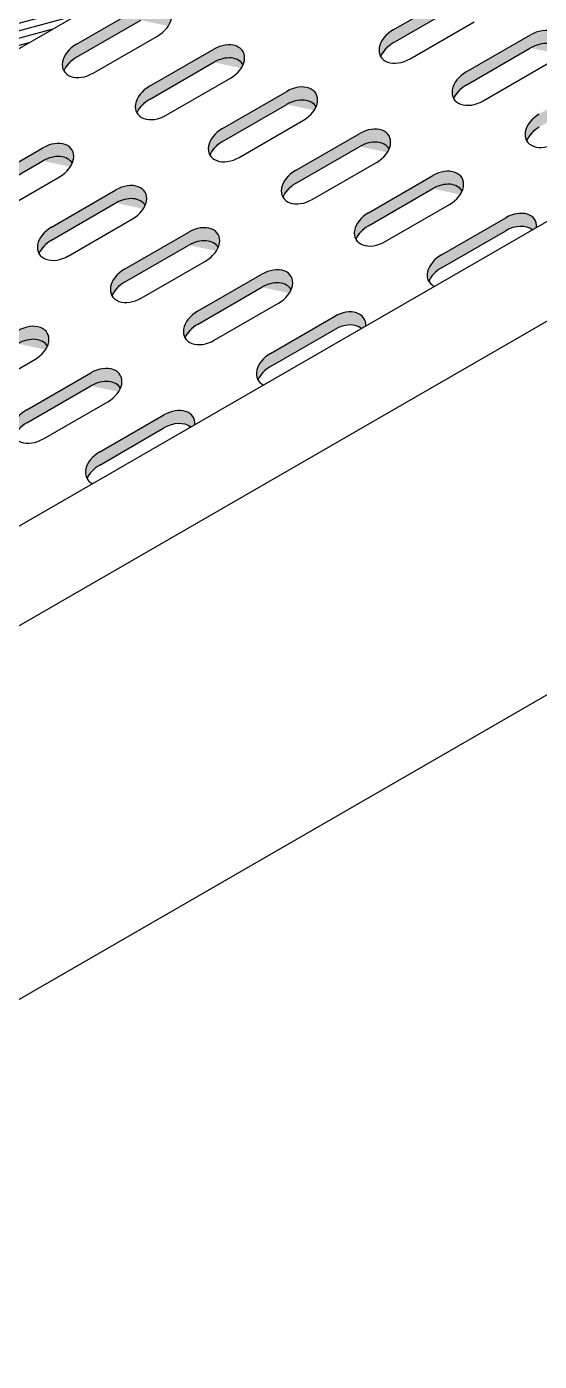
# Model space of a CAD drawing. Header units: millimetres. Extents: x 73539 to 164333, y 19300 to 40000.
# Drawn here: x 125606 to 126739, y 31229 to 34182 of the extents above; entities that cross this region are included whole.
import ezdxf

# ---------------------------------------------------------------- set-up
doc = ezdxf.new("R2010")
doc.units = ezdxf.units.MM

msp = doc.modelspace()

# ---------------------------------------------------------------- hatches: boundary and pattern name
h = msp.add_hatch()
h.set_pattern_fill('ANSI31', color=250, scale=5, angle=330, style=0)
h.set_pattern_definition([(15, (61424.906, -1722.277), (-4.1087523, 15.3340725), [])])
edge = h.paths.add_edge_path()
edge.add_ellipse((127837.2, 35476.5), major_axis=(-19.4, 33.6), ratio=0.56561, start_angle=180, end_angle=360)
edge.add_line((127817.9, 35510), (118959.2, 30395.5))
edge.add_ellipse((118966.4, 30354.9), major_axis=(-23, 39.9), ratio=0.56561, start_angle=212.6369, end_angle=327.3631, ccw=False)
edge.add_line((119000.8, 30330), (127856.6, 35442.9))
h = msp.add_hatch(color=250)
h.dxf.hatch_style = 1
edge = h.paths.add_edge_path()
edge.add_ellipse((126576.7, 34196), major_axis=(-46.4, -26.8), ratio=0.689985, start_angle=179.6182, end_angle=270, ccw=False)
edge.add_ellipse((126576.7, 34224.9), major_axis=(-46.4, -26.8), ratio=0.689985, start_angle=136.9407, end_angle=270)
edge.add_line((126558.2, 34256.9), (126416.1, 34174.9))
edge.add_ellipse((126434.6, 34142.9), major_axis=(-46.4, -26.8), ratio=0.689985, start_angle=270, end_angle=359.6182)
edge.add_ellipse((126434.6, 34114), major_axis=(-46.4, -26.8), ratio=0.689985, start_angle=270, end_angle=316.9407, ccw=False)
edge.add_line((126416.1, 34146), (126558.2, 34228.1))
h = msp.add_hatch(color=250)
h.dxf.hatch_style = 1
edge = h.paths.add_edge_path()
edge.add_ellipse((125876.1, 34164.3), major_axis=(-46.4, -26.8), ratio=0.689985, start_angle=179.6182, end_angle=270, ccw=False)
edge.add_ellipse((125876.1, 34193.2), major_axis=(-46.4, -26.8), ratio=0.689985, start_angle=136.9407, end_angle=270)
edge.add_line((125857.7, 34225.2), (125715.6, 34143.2))
edge.add_ellipse((125734.1, 34111.1), major_axis=(-46.4, -26.8), ratio=0.689985, start_angle=270, end_angle=359.6182)
edge.add_ellipse((125734.1, 34082.3), major_axis=(-46.4, -26.8), ratio=0.689985, start_angle=270, end_angle=316.9407, ccw=False)
edge.add_line((125715.6, 34114.3), (125857.7, 34196.3))
h = msp.add_hatch(color=250)
h.dxf.hatch_style = 1
edge = h.paths.add_edge_path()
edge.add_ellipse((126738.1, 34102.9), major_axis=(-46.4, -26.8), ratio=0.689985, start_angle=179.6182, end_angle=270, ccw=False)
edge.add_ellipse((126738.1, 34131.7), major_axis=(-46.4, -26.8), ratio=0.689985, start_angle=136.9407, end_angle=270)
edge.add_line((126719.6, 34163.8), (126577.5, 34081.7))
edge.add_ellipse((126596, 34049.7), major_axis=(-46.4, -26.8), ratio=0.689985, start_angle=270, end_angle=359.6182)
edge.add_ellipse((126596, 34020.8), major_axis=(-46.4, -26.8), ratio=0.689985, start_angle=270, end_angle=316.9407, ccw=False)
edge.add_line((126577.5, 34052.8), (126719.6, 34134.9))
h = msp.add_hatch(color=250)
h.dxf.hatch_style = 1
edge = h.paths.add_edge_path()
edge.add_ellipse((126037.5, 34071.1), major_axis=(-46.4, -26.8), ratio=0.689985, start_angle=179.6182, end_angle=270, ccw=False)
edge.add_ellipse((126037.5, 34100), major_axis=(-46.4, -26.8), ratio=0.689985, start_angle=136.9407, end_angle=270)
edge.add_line((126019.1, 34132), (125877, 34050))
edge.add_ellipse((125895.5, 34018), major_axis=(-46.4, -26.8), ratio=0.689985, start_angle=270, end_angle=359.6182)
edge.add_ellipse((125895.5, 33989.1), major_axis=(-46.4, -26.8), ratio=0.689985, start_angle=270, end_angle=316.9407, ccw=False)
edge.add_line((125877, 34021.1), (126019.1, 34103.1))
h = msp.add_hatch(color=250)
h.dxf.hatch_style = 1
edge = h.paths.add_edge_path()
edge.add_ellipse((126899.5, 34009.7), major_axis=(-46.4, -26.8), ratio=0.689985, start_angle=179.6182, end_angle=270, ccw=False)
edge.add_ellipse((126899.5, 34038.5), major_axis=(-46.4, -26.8), ratio=0.689985, start_angle=136.9407, end_angle=270)
edge.add_line((126881, 34070.6), (126738.9, 33988.5))
edge.add_ellipse((126757.4, 33956.5), major_axis=(-46.4, -26.8), ratio=0.689985, start_angle=270, end_angle=359.6182)
edge.add_ellipse((126757.4, 33927.6), major_axis=(-46.4, -26.8), ratio=0.689985, start_angle=270, end_angle=316.9407, ccw=False)
edge.add_line((126738.9, 33959.7), (126881, 34041.7))
h = msp.add_hatch(color=250)
h.dxf.hatch_style = 1
edge = h.paths.add_edge_path()
edge.add_ellipse((126198.9, 33977.9), major_axis=(-46.4, -26.8), ratio=0.689985, start_angle=179.6182, end_angle=270, ccw=False)
edge.add_ellipse((126198.9, 34006.8), major_axis=(-46.4, -26.8), ratio=0.689985, start_angle=136.9407, end_angle=270)
edge.add_line((126180.5, 34038.8), (126038.4, 33956.8))
edge.add_ellipse((126056.9, 33924.8), major_axis=(-46.4, -26.8), ratio=0.689985, start_angle=270, end_angle=359.6182)
edge.add_ellipse((126056.9, 33895.9), major_axis=(-46.4, -26.8), ratio=0.689985, start_angle=270, end_angle=316.9407, ccw=False)
edge.add_line((126038.4, 33927.9), (126180.5, 34010))
h = msp.add_hatch(color=250)
h.dxf.hatch_style = 1
edge = h.paths.add_edge_path()
edge.add_ellipse((126360.3, 33884.8), major_axis=(-46.4, -26.8), ratio=0.689985, start_angle=179.6182, end_angle=270, ccw=False)
edge.add_ellipse((126360.3, 33913.6), major_axis=(-46.4, -26.8), ratio=0.689985, start_angle=136.9407, end_angle=270)
edge.add_line((126341.9, 33945.6), (126199.8, 33863.6))
edge.add_ellipse((126218.3, 33831.6), major_axis=(-46.4, -26.8), ratio=0.689985, start_angle=270, end_angle=359.6182)
edge.add_ellipse((126218.3, 33802.7), major_axis=(-46.4, -26.8), ratio=0.689985, start_angle=270, end_angle=316.9407, ccw=False)
edge.add_line((126199.8, 33834.7), (126341.9, 33916.8))
h = msp.add_hatch(color=250)
h.dxf.hatch_style = 1
edge = h.paths.add_edge_path()
edge.add_ellipse((125659.8, 33853), major_axis=(-46.4, -26.8), ratio=0.689985, start_angle=179.6182, end_angle=270, ccw=False)
edge.add_ellipse((125659.8, 33881.9), major_axis=(-46.4, -26.8), ratio=0.689985, start_angle=136.9407, end_angle=270)
edge.add_line((125641.3, 33913.9), (125499.2, 33831.9))
edge.add_ellipse((125517.7, 33799.8), major_axis=(-46.4, -26.8), ratio=0.689985, start_angle=270, end_angle=359.6182)
edge.add_ellipse((125517.7, 33771), major_axis=(-46.4, -26.8), ratio=0.689985, start_angle=270, end_angle=316.9407, ccw=False)
edge.add_line((125499.2, 33803), (125641.3, 33885))
h = msp.add_hatch(color=250)
h.dxf.hatch_style = 1
edge = h.paths.add_edge_path()
edge.add_ellipse((126521.7, 33791.6), major_axis=(-46.4, -26.8), ratio=0.689985, start_angle=179.6182, end_angle=270, ccw=False)
edge.add_ellipse((126521.7, 33820.4), major_axis=(-46.4, -26.8), ratio=0.689985, start_angle=136.9407, end_angle=270)
edge.add_line((126503.3, 33852.5), (126361.2, 33770.4))
edge.add_ellipse((126379.7, 33738.4), major_axis=(-46.4, -26.8), ratio=0.689985, start_angle=270, end_angle=359.6182)
edge.add_ellipse((126379.7, 33709.5), major_axis=(-46.4, -26.8), ratio=0.689985, start_angle=270, end_angle=316.9407, ccw=False)
edge.add_line((126361.2, 33741.6), (126503.3, 33823.6))
h = msp.add_hatch(color=250)
h.dxf.hatch_style = 1
edge = h.paths.add_edge_path()
edge.add_ellipse((125821.2, 33759.8), major_axis=(-46.4, -26.8), ratio=0.689985, start_angle=179.6182, end_angle=270, ccw=False)
edge.add_ellipse((125821.2, 33788.7), major_axis=(-46.4, -26.8), ratio=0.689985, start_angle=136.9407, end_angle=270)
edge.add_line((125802.7, 33820.7), (125660.6, 33738.7))
edge.add_ellipse((125679.1, 33706.7), major_axis=(-46.4, -26.8), ratio=0.689985, start_angle=270, end_angle=359.6182)
edge.add_ellipse((125679.1, 33677.8), major_axis=(-46.4, -26.8), ratio=0.689985, start_angle=270, end_angle=316.9407, ccw=False)
edge.add_line((125660.6, 33709.8), (125802.7, 33791.9))
h = msp.add_hatch(color=250)
h.dxf.hatch_style = 1
h.paths.add_polyline_path([(126723.4, 33732.4), (126733, 33738), (126733.1, 33738.5), (126733.1, 33739.9), (126733.1, 33741.4), (126733, 33742.8), (126732.9, 33744.2), (126732.6, 33745.5), (126732.4, 33746.9), (126732, 33748.2), (126731.6, 33749.5), (126731.2, 33750.8), (126730.6, 33752), (126730, 33753.2), (126729.4, 33754.4), (126728.6, 33755.5), (126727.9, 33756.6), (126727, 33757.7), (126726.1, 33758.7), (126725.2, 33759.7), (126724.2, 33760.6), (126723.1, 33761.5), (126722, 33762.3), (126720.8, 33763.1), (126719.6, 33763.9), (126718.4, 33764.6), (126717, 33765.2), (126715.7, 33765.8), (126714.3, 33766.4), (126712.9, 33766.9), (126711.4, 33767.3), (126709.9, 33767.7), (126708.3, 33768.1), (126706.7, 33768.4), (126705.1, 33768.6), (126703.5, 33768.8), (126701.8, 33768.9), (126700.1, 33769), (126698.4, 33769), (126696.7, 33769), (126694.9, 33768.9), (126693.1, 33768.7), (126691.4, 33768.5), (126689.6, 33768.3), (126687.8, 33768), (126686, 33767.6), (126684.2, 33767.2), (126682.3, 33766.7), (126680.5, 33766.2), (126678.7, 33765.6), (126676.9, 33765), (126675.1, 33764.3), (126673.3, 33763.6), (126671.6, 33762.8), (126669.8, 33762), (126668.1, 33761.1), (126666.4, 33760.2), (126664.7, 33759.3), (126522.6, 33677.2), (126521.4, 33676.6), (126520.3, 33675.9), (126519.2, 33675.2), (126518.1, 33674.5), (126517, 33673.7), (126516, 33673), (126514.9, 33672.2), (126513.9, 33671.4), (126512.9, 33670.6), (126511.9, 33669.8), (126510.9, 33669), (126509.9, 33668.1), (126509, 33667.3), (126508.1, 33666.4), (126507.2, 33665.5), (126506.3, 33664.6), (126505.4, 33663.7), (126504.6, 33662.8), (126503.7, 33661.8), (126502.9, 33660.9), (126502.2, 33660), (126501.4, 33659), (126500.7, 33658), (126500, 33657.1), (126499.3, 33656.1), (126498.6, 33655.1), (126498, 33654.1), (126497.4, 33653.1), (126496.8, 33652.1), (126496.3, 33651.1), (126495.7, 33650.1), (126495.2, 33649), (126494.8, 33648), (126494.3, 33647), (126493.9, 33646), (126493.5, 33645), (126493.1, 33644), (126492.8, 33642.9), (126492.5, 33641.9), (126492.2, 33640.9), (126492, 33639.9), (126491.8, 33638.9), (126491.6, 33637.9), (126491.4, 33636.9), (126491.3, 33635.9), (126491.2, 33634.9), (126491.1, 33633.9), (126491.1, 33632.9), (126491.1, 33631.9), (126491.1, 33631), (126491.2, 33630), (126491.2, 33629.1), (126491.4, 33628.1), (126491.5, 33627.2), (126491.7, 33626.3), (126491.9, 33625.4), (126492.1, 33624.5), (126492.4, 33623.6), (126492.6, 33622.8), (126493, 33621.9), (126493.3, 33621.1), (126493.7, 33620.2), (126494.1, 33619.4), (126494.5, 33618.6), (126494.8, 33619.2), (126495, 33619.7), (126495.2, 33620.2), (126495.5, 33620.8), (126495.8, 33621.3), (126496, 33621.8), (126496.3, 33622.4), (126496.6, 33622.9), (126496.9, 33623.4), (126497.2, 33623.9), (126497.5, 33624.5), (126497.8, 33625), (126498.2, 33625.5), (126498.5, 33626), (126498.8, 33626.5), (126499.2, 33627.1), (126499.5, 33627.6), (126499.9, 33628.1), (126500.3, 33628.6), (126500.6, 33629.1), (126501, 33629.6), (126501.4, 33630.1), (126501.8, 33630.6), (126502.2, 33631.1), (126502.6, 33631.6), (126503, 33632.1), (126503.4, 33632.6), (126503.9, 33633.1), (126504.3, 33633.6), (126504.7, 33634.1), (126505.2, 33634.6), (126505.6, 33635), (126506.1, 33635.5), (126506.5, 33636), (126507, 33636.5), (126507.5, 33636.9), (126507.9, 33637.4), (126508.4, 33637.9), (126508.9, 33638.3), (126509.4, 33638.8), (126509.9, 33639.2), (126510.4, 33639.7), (126510.9, 33640.1), (126511.4, 33640.5), (126511.9, 33641), (126512.5, 33641.4), (126513, 33641.8), (126513.5, 33642.3), (126514, 33642.7), (126514.6, 33643.1), (126515.1, 33643.5), (126515.7, 33643.9), (126516.2, 33644.3), (126516.8, 33644.7), (126517.3, 33645.1), (126517.9, 33645.5), (126518.5, 33645.8), (126519.1, 33646.2), (126519.6, 33646.6), (126520.2, 33647), (126520.8, 33647.3), (126521.4, 33647.7), (126522, 33648), (126522.6, 33648.4), (126664.7, 33730.4), (126665.8, 33731.1), (126667, 33731.7), (126668.1, 33732.3), (126669.3, 33732.9), (126670.5, 33733.5), (126671.7, 33734), (126672.9, 33734.5), (126674.1, 33735), (126675.3, 33735.5), (126676.5, 33736), (126677.8, 33736.4), (126679, 33736.8), (126680.2, 33737.2), (126681.4, 33737.6), (126682.7, 33737.9), (126683.9, 33738.2), (126685.1, 33738.5), (126686.4, 33738.8), (126687.6, 33739.1), (126688.8, 33739.3), (126690, 33739.5), (126691.3, 33739.6), (126692.5, 33739.8), (126693.7, 33739.9), (126694.9, 33740), (126696.1, 33740.1), (126697.3, 33740.1), (126698.4, 33740.1), (126699.6, 33740.1), (126700.8, 33740.1), (126701.9, 33740), (126703, 33740), (126704.2, 33739.9), (126705.3, 33739.7), (126706.4, 33739.6), (126707.5, 33739.4), (126708.5, 33739.2), (126709.6, 33738.9), (126710.6, 33738.7), (126711.6, 33738.4), (126712.6, 33738.1), (126713.6, 33737.8), (126714.6, 33737.4), (126715.5, 33737), (126716.5, 33736.6), (126717.4, 33736.2), (126718.3, 33735.8), (126719.1, 33735.3), (126720, 33734.8), (126720.8, 33734.3), (126721.6, 33733.8), (126722.4, 33733.2), (126723.1, 33732.6)])
h = msp.add_hatch(color=250)
h.dxf.hatch_style = 1
edge = h.paths.add_edge_path()
edge.add_ellipse((125982.6, 33666.6), major_axis=(-46.4, -26.8), ratio=0.689985, start_angle=179.6182, end_angle=270, ccw=False)
edge.add_ellipse((125982.6, 33695.5), major_axis=(-46.4, -26.8), ratio=0.689985, start_angle=136.9407, end_angle=270)
edge.add_line((125964.1, 33727.5), (125822, 33645.5))
edge.add_ellipse((125840.5, 33613.5), major_axis=(-46.4, -26.8), ratio=0.689985, start_angle=270, end_angle=359.6182)
edge.add_ellipse((125840.5, 33584.6), major_axis=(-46.4, -26.8), ratio=0.689985, start_angle=270, end_angle=316.9407, ccw=False)
edge.add_line((125822, 33616.6), (125964.1, 33698.7))
h = msp.add_hatch(color=250)
h.dxf.hatch_style = 1
edge = h.paths.add_edge_path()
edge.add_ellipse((126144, 33573.5), major_axis=(-46.4, -26.8), ratio=0.689985, start_angle=179.6182, end_angle=270, ccw=False)
edge.add_ellipse((126144, 33602.3), major_axis=(-46.4, -26.8), ratio=0.689985, start_angle=136.9407, end_angle=270)
edge.add_line((126125.5, 33634.4), (125983.4, 33552.3))
edge.add_ellipse((126001.9, 33520.3), major_axis=(-46.4, -26.8), ratio=0.689985, start_angle=270, end_angle=359.6182)
edge.add_ellipse((126001.9, 33491.4), major_axis=(-46.4, -26.8), ratio=0.689985, start_angle=270, end_angle=316.9407, ccw=False)
edge.add_line((125983.4, 33523.4), (126125.5, 33605.5))
h = msp.add_hatch(color=250)
h.dxf.hatch_style = 1
h.paths.add_polyline_path([(126345.6, 33514.3), (126355.2, 33519.9), (126355.3, 33520.4), (126355.3, 33521.8), (126355.3, 33523.2), (126355.2, 33524.7), (126355.1, 33526.1), (126354.9, 33527.4), (126354.6, 33528.8), (126354.3, 33530.1), (126353.8, 33531.4), (126353.4, 33532.7), (126352.8, 33533.9), (126352.2, 33535.1), (126351.6, 33536.3), (126350.9, 33537.4), (126350.1, 33538.5), (126349.3, 33539.6), (126348.4, 33540.6), (126347.4, 33541.6), (126346.4, 33542.5), (126345.3, 33543.4), (126344.2, 33544.2), (126343.1, 33545), (126341.8, 33545.8), (126340.6, 33546.5), (126339.3, 33547.1), (126337.9, 33547.7), (126336.5, 33548.3), (126335.1, 33548.8), (126333.6, 33549.2), (126332.1, 33549.6), (126330.5, 33550), (126329, 33550.3), (126327.4, 33550.5), (126325.7, 33550.7), (126324, 33550.8), (126322.3, 33550.9), (126320.6, 33550.9), (126318.9, 33550.9), (126317.1, 33550.8), (126315.4, 33550.6), (126313.6, 33550.4), (126311.8, 33550.2), (126310, 33549.8), (126308.2, 33549.5), (126306.4, 33549.1), (126304.6, 33548.6), (126302.8, 33548.1), (126300.9, 33547.5), (126299.1, 33546.9), (126297.3, 33546.2), (126295.6, 33545.5), (126293.8, 33544.7), (126292, 33543.9), (126290.3, 33543), (126288.6, 33542.1), (126286.9, 33541.2), (126144.8, 33459.1), (126143.7, 33458.5), (126142.5, 33457.8), (126141.4, 33457.1), (126140.3, 33456.4), (126139.3, 33455.6), (126138.2, 33454.9), (126137.2, 33454.1), (126136.1, 33453.3), (126135.1, 33452.5), (126134.1, 33451.7), (126133.1, 33450.9), (126132.2, 33450), (126131.2, 33449.2), (126130.3, 33448.3), (126129.4, 33447.4), (126128.5, 33446.5), (126127.6, 33445.6), (126126.8, 33444.7), (126126, 33443.7), (126125.2, 33442.8), (126124.4, 33441.8), (126123.6, 33440.9), (126122.9, 33439.9), (126122.2, 33438.9), (126121.5, 33438), (126120.9, 33437), (126120.2, 33436), (126119.6, 33435), (126119, 33434), (126118.5, 33433), (126118, 33432), (126117.5, 33430.9), (126117, 33429.9), (126116.5, 33428.9), (126116.1, 33427.9), (126115.7, 33426.9), (126115.4, 33425.8), (126115, 33424.8), (126114.7, 33423.8), (126114.5, 33422.8), (126114.2, 33421.8), (126114, 33420.8), (126113.8, 33419.8), (126113.7, 33418.8), (126113.5, 33417.8), (126113.4, 33416.8), (126113.4, 33415.8), (126113.3, 33414.8), (126113.3, 33413.8), (126113.3, 33412.9), (126113.4, 33411.9), (126113.5, 33411), (126113.6, 33410), (126113.7, 33409.1), (126113.9, 33408.2), (126114.1, 33407.3), (126114.3, 33406.4), (126114.6, 33405.5), (126114.9, 33404.6), (126115.2, 33403.8), (126115.5, 33403), (126115.9, 33402.1), (126116.3, 33401.3), (126116.7, 33400.5), (126117, 33401.1), (126117.2, 33401.6), (126117.5, 33402.1), (126117.7, 33402.7), (126118, 33403.2), (126118.3, 33403.7), (126118.6, 33404.2), (126118.8, 33404.8), (126119.1, 33405.3), (126119.4, 33405.8), (126119.8, 33406.4), (126120.1, 33406.9), (126120.4, 33407.4), (126120.7, 33407.9), (126121.1, 33408.4), (126121.4, 33409), (126121.8, 33409.5), (126122.1, 33410), (126122.5, 33410.5), (126122.9, 33411), (126123.2, 33411.5), (126123.6, 33412), (126124, 33412.5), (126124.4, 33413), (126124.8, 33413.5), (126125.2, 33414), (126125.7, 33414.5), (126126.1, 33415), (126126.5, 33415.5), (126126.9, 33416), (126127.4, 33416.5), (126127.8, 33416.9), (126128.3, 33417.4), (126128.7, 33417.9), (126129.2, 33418.4), (126129.7, 33418.8), (126130.2, 33419.3), (126130.6, 33419.7), (126131.1, 33420.2), (126131.6, 33420.7), (126132.1, 33421.1), (126132.6, 33421.6), (126133.1, 33422), (126133.6, 33422.4), (126134.2, 33422.9), (126134.7, 33423.3), (126135.2, 33423.7), (126135.7, 33424.1), (126136.3, 33424.6), (126136.8, 33425), (126137.4, 33425.4), (126137.9, 33425.8), (126138.5, 33426.2), (126139, 33426.6), (126139.6, 33427), (126140.1, 33427.4), (126140.7, 33427.7), (126141.3, 33428.1), (126141.9, 33428.5), (126142.4, 33428.8), (126143, 33429.2), (126143.6, 33429.6), (126144.2, 33429.9), (126144.8, 33430.3), (126286.9, 33512.3), (126288, 33513), (126289.2, 33513.6), (126290.4, 33514.2), (126291.5, 33514.8), (126292.7, 33515.4), (126293.9, 33515.9), (126295.1, 33516.4), (126296.3, 33516.9), (126297.5, 33517.4), (126298.8, 33517.9), (126300, 33518.3), (126301.2, 33518.7), (126302.4, 33519.1), (126303.7, 33519.5), (126304.9, 33519.8), (126306.1, 33520.1), (126307.4, 33520.4), (126308.6, 33520.7), (126309.8, 33520.9), (126311.1, 33521.2), (126312.3, 33521.4), (126313.5, 33521.5), (126314.7, 33521.7), (126315.9, 33521.8), (126317.1, 33521.9), (126318.3, 33522), (126319.5, 33522), (126320.7, 33522), (126321.8, 33522), (126323, 33522), (126324.1, 33521.9), (126325.3, 33521.9), (126326.4, 33521.7), (126327.5, 33521.6), (126328.6, 33521.5), (126329.7, 33521.3), (126330.8, 33521.1), (126331.8, 33520.8), (126332.8, 33520.6), (126333.9, 33520.3), (126334.9, 33520), (126335.9, 33519.7), (126336.8, 33519.3), (126337.8, 33518.9), (126338.7, 33518.5), (126339.6, 33518.1), (126340.5, 33517.7), (126341.4, 33517.2), (126342.2, 33516.7), (126343, 33516.2), (126343.8, 33515.6), (126344.6, 33515.1), (126345.3, 33514.5)])
h = msp.add_hatch(color=250)
h.dxf.hatch_style = 1
edge = h.paths.add_edge_path()
edge.add_ellipse((125604.8, 33448.5), major_axis=(-46.4, -26.8), ratio=0.689985, start_angle=179.6182, end_angle=270, ccw=False)
edge.add_ellipse((125604.8, 33477.4), major_axis=(-46.4, -26.8), ratio=0.689985, start_angle=136.9407, end_angle=270)
edge.add_line((125586.3, 33509.4), (125444.2, 33427.4))
edge.add_ellipse((125462.7, 33395.4), major_axis=(-46.4, -26.8), ratio=0.689985, start_angle=270, end_angle=359.6182)
edge.add_ellipse((125462.7, 33366.5), major_axis=(-46.4, -26.8), ratio=0.689985, start_angle=270, end_angle=316.9407, ccw=False)
edge.add_line((125444.2, 33398.5), (125586.3, 33480.6))
h = msp.add_hatch(color=250)
h.dxf.hatch_style = 1
edge = h.paths.add_edge_path()
edge.add_ellipse((125766.2, 33355.4), major_axis=(-46.4, -26.8), ratio=0.689985, start_angle=179.6182, end_angle=270, ccw=False)
edge.add_ellipse((125766.2, 33384.2), major_axis=(-46.4, -26.8), ratio=0.689985, start_angle=136.9407, end_angle=270)
edge.add_line((125747.7, 33416.2), (125605.6, 33334.2))
edge.add_ellipse((125624.1, 33302.2), major_axis=(-46.4, -26.8), ratio=0.689985, start_angle=270, end_angle=359.6182)
edge.add_ellipse((125624.1, 33273.3), major_axis=(-46.4, -26.8), ratio=0.689985, start_angle=270, end_angle=316.9407, ccw=False)
edge.add_line((125605.6, 33305.3), (125747.7, 33387.4))
h = msp.add_hatch(color=250)
h.dxf.hatch_style = 1
h.paths.add_polyline_path([(125967.8, 33296.2), (125977.5, 33301.7), (125977.5, 33302.2), (125977.6, 33303.7), (125977.5, 33305.1), (125977.5, 33306.6), (125977.3, 33307.9), (125977.1, 33309.3), (125976.8, 33310.7), (125976.5, 33312), (125976.1, 33313.3), (125975.6, 33314.6), (125975.1, 33315.8), (125974.5, 33317), (125973.8, 33318.2), (125973.1, 33319.3), (125972.3, 33320.4), (125971.5, 33321.5), (125970.6, 33322.5), (125969.6, 33323.4), (125968.6, 33324.4), (125967.6, 33325.3), (125966.4, 33326.1), (125965.3, 33326.9), (125964.1, 33327.7), (125962.8, 33328.4), (125961.5, 33329), (125960.1, 33329.6), (125958.7, 33330.2), (125957.3, 33330.7), (125955.8, 33331.1), (125954.3, 33331.5), (125952.8, 33331.9), (125951.2, 33332.2), (125949.6, 33332.4), (125947.9, 33332.6), (125946.3, 33332.7), (125944.6, 33332.8), (125942.9, 33332.8), (125941.1, 33332.8), (125939.4, 33332.7), (125937.6, 33332.5), (125935.8, 33332.3), (125934, 33332.1), (125932.2, 33331.7), (125930.4, 33331.4), (125928.6, 33331), (125926.8, 33330.5), (125925, 33330), (125923.2, 33329.4), (125921.4, 33328.8), (125919.6, 33328.1), (125917.8, 33327.4), (125916, 33326.6), (125914.3, 33325.8), (125912.5, 33324.9), (125910.8, 33324), (125909.1, 33323.1), (125767, 33241), (125765.9, 33240.4), (125764.8, 33239.7), (125763.7, 33239), (125762.6, 33238.3), (125761.5, 33237.5), (125760.4, 33236.8), (125759.4, 33236), (125758.3, 33235.2), (125757.3, 33234.4), (125756.3, 33233.6), (125755.3, 33232.8), (125754.4, 33231.9), (125753.4, 33231), (125752.5, 33230.2), (125751.6, 33229.3), (125750.7, 33228.4), (125749.9, 33227.5), (125749, 33226.6), (125748.2, 33225.6), (125747.4, 33224.7), (125746.6, 33223.7), (125745.9, 33222.8), (125745.1, 33221.8), (125744.4, 33220.8), (125743.7, 33219.9), (125743.1, 33218.9), (125742.4, 33217.9), (125741.8, 33216.9), (125741.3, 33215.9), (125740.7, 33214.9), (125740.2, 33213.8), (125739.7, 33212.8), (125739.2, 33211.8), (125738.8, 33210.8), (125738.3, 33209.8), (125738, 33208.8), (125737.6, 33207.7), (125737.3, 33206.7), (125737, 33205.7), (125736.7, 33204.7), (125736.4, 33203.7), (125736.2, 33202.7), (125736, 33201.7), (125735.9, 33200.6), (125735.8, 33199.7), (125735.7, 33198.7), (125735.6, 33197.7), (125735.6, 33196.7), (125735.5, 33195.7), (125735.6, 33194.8), (125735.6, 33193.8), (125735.7, 33192.9), (125735.8, 33191.9), (125736, 33191), (125736.1, 33190.1), (125736.3, 33189.2), (125736.6, 33188.3), (125736.8, 33187.4), (125737.1, 33186.5), (125737.4, 33185.7), (125737.8, 33184.8), (125738.1, 33184), (125738.5, 33183.2), (125739, 33182.4), (125739.2, 33182.9), (125739.4, 33183.5), (125739.7, 33184), (125740, 33184.5), (125740.2, 33185.1), (125740.5, 33185.6), (125740.8, 33186.1), (125741.1, 33186.7), (125741.4, 33187.2), (125741.7, 33187.7), (125742, 33188.2), (125742.3, 33188.8), (125742.6, 33189.3), (125743, 33189.8), (125743.3, 33190.3), (125743.6, 33190.8), (125744, 33191.4), (125744.3, 33191.9), (125744.7, 33192.4), (125745.1, 33192.9), (125745.5, 33193.4), (125745.9, 33193.9), (125746.2, 33194.4), (125746.6, 33194.9), (125747, 33195.4), (125747.5, 33195.9), (125747.9, 33196.4), (125748.3, 33196.9), (125748.7, 33197.4), (125749.2, 33197.9), (125749.6, 33198.4), (125750.1, 33198.8), (125750.5, 33199.3), (125751, 33199.8), (125751.4, 33200.3), (125751.9, 33200.7), (125752.4, 33201.2), (125752.9, 33201.6), (125753.4, 33202.1), (125753.8, 33202.5), (125754.3, 33203), (125754.8, 33203.4), (125755.3, 33203.9), (125755.9, 33204.3), (125756.4, 33204.8), (125756.9, 33205.2), (125757.4, 33205.6), (125758, 33206), (125758.5, 33206.5), (125759, 33206.9), (125759.6, 33207.3), (125760.1, 33207.7), (125760.7, 33208.1), (125761.2, 33208.5), (125761.8, 33208.9), (125762.4, 33209.2), (125762.9, 33209.6), (125763.5, 33210), (125764.1, 33210.4), (125764.7, 33210.7), (125765.2, 33211.1), (125765.8, 33211.5), (125766.4, 33211.8), (125767, 33212.2), (125909.1, 33294.2), (125910.3, 33294.8), (125911.4, 33295.5), (125912.6, 33296.1), (125913.8, 33296.7), (125915, 33297.2), (125916.2, 33297.8), (125917.4, 33298.3), (125918.6, 33298.8), (125919.8, 33299.3), (125921, 33299.8), (125922.2, 33300.2), (125923.4, 33300.6), (125924.7, 33301), (125925.9, 33301.4), (125927.1, 33301.7), (125928.4, 33302), (125929.6, 33302.3), (125930.8, 33302.6), (125932.1, 33302.8), (125933.3, 33303.1), (125934.5, 33303.3), (125935.7, 33303.4), (125936.9, 33303.6), (125938.1, 33303.7), (125939.3, 33303.8), (125940.5, 33303.9), (125941.7, 33303.9), (125942.9, 33303.9), (125944.1, 33303.9), (125945.2, 33303.9), (125946.4, 33303.8), (125947.5, 33303.7), (125948.6, 33303.6), (125949.7, 33303.5), (125950.8, 33303.4), (125951.9, 33303.2), (125953, 33303), (125954, 33302.7), (125955.1, 33302.5), (125956.1, 33302.2), (125957.1, 33301.9), (125958.1, 33301.6), (125959, 33301.2), (125960, 33300.8), (125960.9, 33300.4), (125961.8, 33300), (125962.7, 33299.6), (125963.6, 33299.1), (125964.4, 33298.6), (125965.2, 33298.1), (125966, 33297.5), (125966.8, 33297), (125967.6, 33296.4)])

# ---------------------------------------------------------------- linework, layer by layer
at = {"color": 30}
msp.add_line((127856.6, 35442.9), (118998, 30328.4), dxfattribs=at)
for p, q in [((120854.4, 30344), (128364.3, 34679.8)), ((121045.2, 30233.8), (128555, 34569.6)), ((121045.2, 29406.7), (128555, 33742.5))]:
    msp.add_line(p, q)
at = {"color": 250}
for p, q in [((126416.1, 34174.9), (126558.2, 34256.9)), ((125715.6, 34143.2), (125857.7, 34225.2)), ((126416.1, 34146), (126558.2, 34228.1)), ((125715.6, 34114.3), (125857.7, 34196.3)), ((126453.1, 34110.9), (126595.2, 34192.9)), ((126577.5, 34081.7), (126719.6, 34163.8)), ((125752.5, 34079.1), (125894.6, 34161.2)), ((126577.5, 34052.8), (126719.6, 34134.9)), ((125877, 34050), (126019.1, 34132)), ((125877, 34021.1), (126019.1, 34103.1)), ((126614.5, 34017.7), (126756.6, 34099.7)), ((125913.9, 33985.9), (126056, 34068)), ((126038.4, 33956.8), (126180.5, 34038.8)), ((126038.4, 33927.9), (126180.5, 34010)), ((126075.3, 33892.7), (126217.4, 33974.8)), ((126199.8, 33863.6), (126341.9, 33945.6)), ((125499.2, 33831.9), (125641.3, 33913.9)), ((126199.8, 33834.7), (126341.9, 33916.8)), ((125499.2, 33803), (125641.3, 33885)), ((126236.7, 33799.6), (126378.8, 33881.6)), ((125536.2, 33767.8), (125678.3, 33849.9)), ((126361.2, 33770.4), (126503.3, 33852.5)), ((125660.6, 33738.7), (125802.7, 33820.7)), ((126361.2, 33741.6), (126503.3, 33823.6)), ((125660.6, 33709.8), (125802.7, 33791.9)), ((126398.1, 33706.4), (126540.2, 33788.4)), ((125697.6, 33674.6), (125839.7, 33756.7)), ((126522.6, 33677.2), (126664.7, 33759.3)), ((125822, 33645.5), (125964.1, 33727.5)), ((126522.6, 33648.4), (126664.7, 33730.4)), ((125822, 33616.6), (125964.1, 33698.7)), ((125859, 33581.5), (126001.1, 33663.5)), ((125983.4, 33552.3), (126125.5, 33634.4)), ((125983.4, 33523.4), (126125.5, 33605.5)), ((126020.4, 33488.3), (126162.5, 33570.3)), ((126144.8, 33459.1), (126286.9, 33541.2)), ((126144.8, 33430.3), (126286.9, 33512.3)), ((125481.2, 33363.3), (125623.3, 33445.4)), ((125605.6, 33334.2), (125747.7, 33416.2)), ((125605.6, 33305.3), (125747.7, 33387.4)), ((125642.6, 33270.2), (125784.7, 33352.2)), ((125767, 33241), (125909.1, 33323.1)), ((125767, 33212.2), (125909.1, 33294.2))]:
    msp.add_line(p, q, dxfattribs=at)
for centre, start_param, end_param in [((125876.1, 34193.2), 1.570796, 4.712389), ((126434.6, 34142.9), 4.712389, 7.853982), ((126738.1, 34131.7), 1.570796, 4.712389), ((125734.1, 34111.1), 4.712389, 7.853982), ((126037.5, 34100), 1.570796, 4.712389), ((126434.6, 34114), 4.712389, 5.531659), ((126738.1, 34102.9), 3.13493, 4.712389), ((125734.1, 34082.3), 4.712389, 5.531659), ((126037.5, 34071.1), 3.13493, 4.712389), ((126596, 34049.7), 4.712389, 7.853982), ((125895.5, 34018), 4.712389, 7.853982), ((126198.9, 34006.8), 1.570796, 4.712389), ((126596, 34020.8), 4.712389, 5.531659), ((125895.5, 33989.1), 4.712389, 5.531659), ((126198.9, 33977.9), 3.13493, 4.712389), ((126757.4, 33956.5), 4.712389, 7.853982), ((126056.9, 33924.8), 4.712389, 7.853982), ((126360.3, 33913.6), 1.570796, 4.712389), ((126757.4, 33927.6), 4.712389, 5.531659), ((125659.8, 33881.9), 1.570796, 4.712389), ((126056.9, 33895.9), 4.712389, 5.531659), ((126360.3, 33884.8), 3.13493, 4.712389), ((125659.8, 33853), 3.13493, 4.712389), ((126521.7, 33820.4), 1.570796, 4.712389), ((126218.3, 33831.6), 4.712389, 7.853982), ((125821.2, 33788.7), 1.570796, 4.712389), ((126218.3, 33802.7), 4.712389, 5.531659), ((126521.7, 33791.6), 3.13493, 4.712389), ((125821.2, 33759.8), 3.13493, 4.712389), ((126379.7, 33738.4), 4.712389, 7.853982), ((126683.1, 33727.3), 2.704283, 4.712389), ((125679.1, 33706.7), 4.712389, 7.853982), ((125982.6, 33695.5), 1.570796, 4.712389), ((126379.7, 33709.5), 4.712389, 5.531659), ((126683.1, 33698.4), 3.396946, 4.712389), ((125679.1, 33677.8), 4.712389, 5.531659), ((125982.6, 33666.6), 3.13493, 4.712389), ((126541.1, 33645.2), 4.712389, 6.720495), ((125840.5, 33613.5), 4.712389, 7.853982), ((126144, 33602.3), 1.570796, 4.712389), ((126541.1, 33616.3), 4.712389, 5.531659), ((125840.5, 33584.6), 4.712389, 5.531659), ((126144, 33573.5), 3.13493, 4.712389), ((126001.9, 33520.3), 4.712389, 7.853982), ((126305.4, 33509.1), 2.704283, 4.712389), ((125604.8, 33477.4), 1.570796, 4.712389), ((126001.9, 33491.4), 4.712389, 5.531659), ((126305.4, 33480.3), 3.396946, 4.712389), ((125604.8, 33448.5), 3.13493, 4.712389), ((126163.3, 33427.1), 4.712389, 6.720495), ((125766.2, 33384.2), 1.570796, 4.712389), ((126163.3, 33398.2), 4.712389, 5.531659), ((125766.2, 33355.4), 3.13493, 4.712389), ((125624.1, 33302.2), 4.712389, 7.853982), ((125927.6, 33291), 2.704283, 4.712389), ((125927.6, 33262.2), 3.396946, 4.712389), ((125624.1, 33273.3), 4.712389, 5.531659), ((125785.5, 33209), 4.712389, 6.720495), ((125785.5, 33180.1), 4.712389, 5.531659)]:
    msp.add_ellipse(centre, major_axis=(-46.4, -26.8), ratio=0.689985, start_param=start_param, end_param=end_param, dxfattribs=at)

doc.saveas('drawing.dxf')
